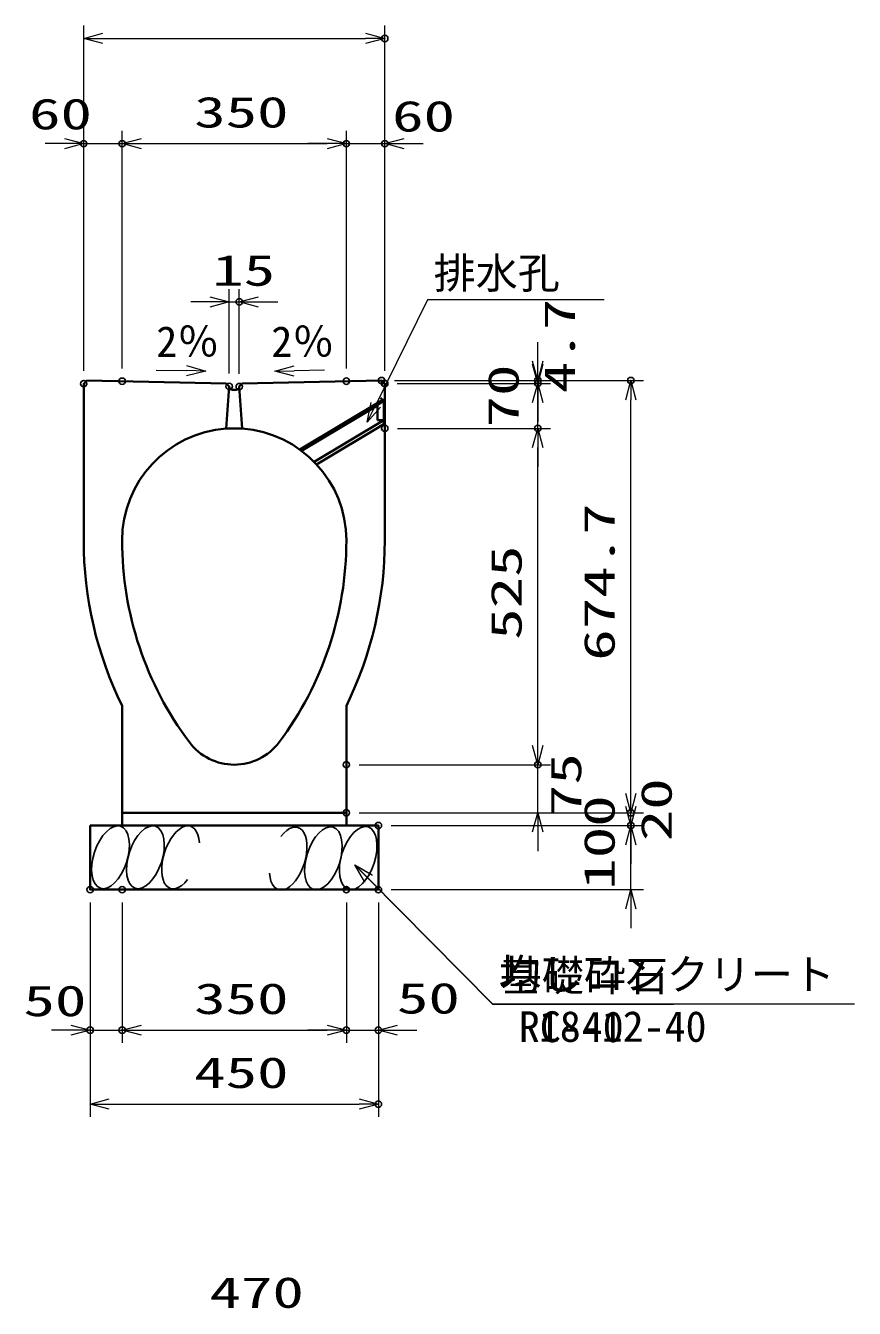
# Model space of a CAD drawing. Units: millimetres on the paper. Extents: x 15 to 1219, y 6 to 859.
# Drawn here: x 767.5 to 832.1, y 525.9 to 626 of the extents above; entities that cross this region are included whole.
import ezdxf
from ezdxf.enums import TextEntityAlignment as Align

# ---------------------------------------------------------------- set-up
doc = ezdxf.new("R2010")
doc.units = ezdxf.units.MM
doc.header["$PDMODE"] = 32
doc.header["$PDSIZE"] = 0.5
doc.linetypes.add('DASHED', pattern=[7.5, 6, -1.5])
for name, color, linetype, lineweight in [('D-STR-DIM（寸法）', 7, 'Continuous', 13), ('D-STR-HTXT(均しCON-旗)', 7, 'Continuous', 13), ('D-STR-HTXT(基礎砕石-旗)', 7, 'Continuous', 13), ('D-STR-HTXT（WS-旗）', 7, 'Continuous', 13), ('D-STR-STRF(グリ)', 7, 'Continuous', 25), ('D-STR（構造物WS）', 1, 'Continuous', 35), ('D-STR（構造物）', 1, 'Continuous', 35)]:
    doc.layers.add(name, color=color, linetype=linetype, lineweight=lineweight)
doc.layers.add('Defpoints_10', color=151, linetype='Continuous')
doc.styles.add('ＭＳ ゴシック', font='')
doc.styles.get('ＭＳ ゴシック').set_extended_font_data('MS Gothic')

# ---------------------------------------------------------------- blocks, each defined once
blk = doc.blocks.new('_Open30')
at = {"color": 7, "linetype": 'Continuous', "lineweight": 13}
for p, q in [((-1, 0.2679), (0, 0)), ((0, 0), (-1, -0.2679)), ((0, 0), (-1, 0))]:
    blk.add_line(p, q, dxfattribs=at)

msp = doc.modelspace()

# ---------------------------------------------------------------- linework, layer by layer
at = {"layer": 'D-STR-DIM（寸法）'}
for p, q in [((771.989, 617.819), (771.989, 626.028)), ((795.489, 617.819), (795.489, 626.028)), ((773.489, 625.028), (793.989, 625.028)), ((771.989, 599.087), (771.989, 617.819)), ((774.989, 599.277), (774.989, 617.819)), ((774.989, 599.277), (774.989, 617.819)), ((792.489, 599.282), (792.489, 617.819)), ((792.489, 599.282), (792.489, 617.819)), ((795.489, 599.087), (795.489, 617.819)), ((770.489, 616.819), (768.989, 616.819)), ((771.989, 616.819), (774.989, 616.819)), ((776.489, 616.819), (777.989, 616.819)), ((776.489, 616.819), (790.989, 616.819)), ((790.989, 616.819), (789.489, 616.819)), ((792.489, 616.819), (795.489, 616.819)), ((796.989, 616.819), (798.489, 616.819)), ((783.341, 598.876), (783.341, 605.47)), ((784.132, 598.86), (784.132, 605.47)), ((781.841, 604.47), (780.341, 604.47)), ((783.341, 604.47), (784.132, 604.47)), ((785.632, 604.47), (787.132, 604.47)), ((807.432, 599.832), (807.432, 601.332)), ((807.432, 599.614), (807.432, 601.114)), ((777.649, 599.153), (780.01, 599.106)), ((790.779, 599.135), (788.417, 599.088)), ((796.239, 598.332), (815.692, 598.332)), ((796.239, 598.332), (808.432, 598.332)), ((796.461, 598.114), (808.432, 598.114)), ((796.461, 598.114), (808.432, 598.114)), ((807.432, 598.114), (807.432, 598.332)), ((807.432, 594.602), (807.432, 598.114)), ((814.692, 566.102), (814.692, 596.832)), ((807.432, 596.614), (807.432, 595.114)), ((796.489, 594.602), (808.432, 594.602)), ((796.489, 594.602), (808.432, 594.602)), ((807.432, 569.852), (807.432, 593.102)), ((807.432, 593.102), (807.432, 591.602)), ((807.432, 569.852), (807.432, 571.352)), ((793.489, 568.352), (808.432, 568.352)), ((793.489, 568.352), (808.432, 568.352)), ((807.432, 564.602), (807.432, 568.352)), ((814.692, 566.102), (814.692, 567.602)), ((814.692, 565.102), (814.692, 566.602)), ((793.489, 564.602), (815.692, 564.602)), ((793.489, 564.602), (808.432, 564.602)), ((793.489, 564.602), (815.692, 564.602)), ((814.692, 563.602), (814.692, 564.602)), ((795.989, 563.602), (815.692, 563.602)), ((795.989, 563.602), (815.692, 563.602)), ((814.692, 558.602), (814.692, 563.602)), ((807.432, 563.102), (807.432, 561.602)), ((814.692, 562.102), (814.692, 560.602)), ((795.989, 558.602), (815.692, 558.602)), ((772.489, 557.602), (772.489, 546.635)), ((774.989, 557.602), (774.989, 546.635)), ((774.989, 557.602), (774.989, 546.635)), ((792.489, 557.602), (792.489, 546.635)), ((792.489, 557.602), (792.489, 546.635)), ((794.989, 557.602), (794.989, 546.635)), ((814.692, 557.102), (814.692, 555.602)), ((770.989, 547.635), (769.489, 547.635)), ((772.489, 547.635), (774.989, 547.635)), ((776.489, 547.635), (777.989, 547.635)), ((776.489, 547.635), (790.989, 547.635)), ((790.989, 547.635), (789.489, 547.635)), ((792.489, 547.635), (794.989, 547.635)), ((796.489, 547.635), (797.989, 547.635)), ((772.489, 546.635), (772.489, 540.861)), ((794.989, 546.635), (794.989, 540.861)), ((773.989, 541.861), (793.489, 541.861))]:
    msp.add_line(p, q, dxfattribs=at)
at = {"layer": 'D-STR-HTXT(均しCON-旗)'}
msp.add_lwpolyline([(832.137, 549.654), (803.93, 549.654), (794.207, 559.471)], dxfattribs=at)
at = {"layer": 'D-STR-HTXT(基礎砕石-旗)'}
msp.add_lwpolyline([(818.033, 549.629), (803.93, 549.629), (794.207, 559.445)], dxfattribs=at)
at = {"layer": 'D-STR-HTXT（WS-旗）'}
msp.add_lwpolyline([(812.616, 604.642), (798.828, 604.642), (794.787, 596.431)], dxfattribs=at)
at = {"layer": 'D-STR-STRF(グリ)'}
for centre, major_axis in [((774.084, 561.125), (0.79, 2.421)), ((776.805, 561.125), (0.79, 2.421)), ((790.694, 561.044), (-0.771, -2.427)), ((793.415, 561.066), (-0.771, -2.427))]:
    msp.add_ellipse(centre, major_axis=major_axis, ratio=0.5139, dxfattribs=at)
for centre, major_axis in [((779.546, 561.125), (0.79, 2.421)), ((787.953, 561.023), (-0.771, -2.427))]:
    msp.add_ellipse(centre, major_axis=major_axis, ratio=0.5139, start_param=5.3575563, end_param=10.3750652, dxfattribs=at)
at = {"layer": 'D-STR（構造物WS）'}
for p, q in [((788.867, 592.942), (795.331, 596.82)), ((795.414, 596.737), (794.914, 596.437)), ((795.167, 596.984), (795.414, 596.737)), ((795.414, 596.737), (795.414, 594.937)), ((788.998, 592.845), (794.914, 596.395)), ((794.914, 596.437), (794.914, 595.237)), ((789.985, 591.98), (795.414, 595.237)), ((795.414, 594.937), (790.167, 591.789)), ((794.914, 595.237), (795.414, 595.237)), ((795.414, 594.937), (795.111, 594.762)), ((795.111, 594.754), (795.414, 594.929))]:
    msp.add_line(p, q, dxfattribs=at)
at = {"layer": 'D-STR（構造物）'}
for p, q in [((772.239, 598.332), (771.989, 598.087)), ((771.989, 598.087), (771.989, 585.852)), ((783.114, 598.114), (772.239, 598.332)), ((783.346, 597.86), (783.114, 598.114)), ((783.346, 597.86), (783.114, 594.58)), ((784.132, 597.86), (784.364, 598.114)), ((784.132, 597.86), (784.364, 594.58)), ((784.364, 598.114), (795.239, 598.332)), ((795.239, 598.332), (795.489, 598.087)), ((795.489, 598.087), (795.489, 585.852)), ((783.592, 597.61), (783.737, 597.61)), ((783.882, 597.61), (783.737, 597.61)), ((774.989, 563.602), (774.989, 572.948)), ((792.489, 563.602), (792.489, 572.948)), ((774.989, 564.602), (792.489, 564.602)), ((772.489, 563.602), (794.989, 563.602)), ((772.489, 558.602), (772.489, 563.602)), ((794.989, 558.602), (794.989, 563.602)), ((772.489, 558.602), (794.989, 558.602))]:
    msp.add_line(p, q, dxfattribs=at)
for centre, radius, start, end in [((783.592, 597.86), 0.25, 180, 270), ((783.882, 597.86), 0.25, 270, 0), ((783.739, 585.852), 8.75, 94.09604, 180), ((783.739, 585.851), 8.751, 0.0017, 85.89996), ((801.239, 585.852), 29.25, 180, 206.17693), ((801.239, 585.852), 26.25, 180, 216.86989), ((766.239, 585.852), 26.25, 323.13008, 0), ((766.239, 585.852), 29.25, 333.82303, 0), ((783.739, 572.727), 4.375, 216.86987, 323.13008)]:
    msp.add_arc(centre, radius, start, end, dxfattribs=at)
at = {"layer": 'D-STR（構造物）', "linetype": 'DASHED'}
msp.add_arc((783.739, 585.842), 8.76, 85.9087, 94.0913, dxfattribs=at)
at = {"layer": 'Defpoints_10'}
for p in [(795.489, 625.028), (771.989, 616.819), (774.989, 616.819), (792.489, 616.819), (795.489, 616.819), (795.489, 616.819), (784.132, 604.47), (771.989, 598.087), (774.989, 598.277), (774.989, 598.277), (783.341, 597.876), (784.132, 597.86), (792.489, 598.282), (792.489, 598.282), (795.239, 598.332), (795.239, 598.332), (795.461, 598.114), (795.461, 598.114), (795.489, 598.087), (807.432, 598.332), (807.432, 598.114), (814.692, 598.332), (795.489, 594.602), (795.489, 594.602), (807.432, 594.602), (792.489, 568.352), (792.489, 568.352), (807.432, 568.352), (792.489, 564.602), (792.489, 564.602), (792.489, 564.602), (814.692, 564.602), (794.989, 563.602), (794.989, 563.602), (814.692, 563.602), (772.489, 558.602), (774.989, 558.602), (774.989, 558.602), (792.489, 558.602), (792.489, 558.602), (794.989, 558.602), (794.989, 558.602), (772.489, 547.635), (774.989, 547.635), (792.489, 547.635), (794.989, 547.635), (794.989, 547.635), (794.989, 541.861)]:
    msp.add_point(p, dxfattribs=at)

# ---------------------------------------------------------------- block references
at = {"layer": 'D-STR-DIM（寸法）', "xscale": 1.5, "yscale": 1.5}
for p, rotation in [((771.989, 625.028), 180), ((774.989, 616.819), 180), ((774.989, 616.819), 180), ((795.489, 616.819), 180), ((784.132, 604.47), 180), ((807.432, 598.332), 270), ((781.51, 599.076), 358.85424), ((786.917, 599.058), 181.14576), ((807.432, 598.114), 270), ((807.432, 598.114), 90), ((814.692, 598.332), 90), ((807.432, 594.602), 90), ((807.432, 594.602), 90), ((807.432, 568.352), 270), ((807.432, 568.352), 270), ((814.692, 564.602), 270), ((814.692, 564.602), 270), ((807.432, 564.602), 90), ((814.692, 563.602), 270), ((814.692, 563.602), 90), ((814.692, 558.602), 90), ((774.989, 547.635), 180), ((774.989, 547.635), 180), ((794.989, 547.635), 180), ((772.489, 541.861), 180)]:
    msp.add_blockref('_Open30', p, dxfattribs=dict(at, rotation=rotation))
for p in [(795.489, 625.028), (771.989, 616.819), (792.489, 616.819), (792.489, 616.819), (783.341, 604.47), (772.489, 547.635), (792.489, 547.635), (792.489, 547.635), (794.989, 541.861)]:
    msp.add_blockref('_Open30', p, dxfattribs=at)
at = {"layer": 'D-STR-HTXT(均しCON-旗)', "xscale": 1.5, "yscale": 1.5, "rotation": 134.72505}
msp.add_blockref('_Open30', (793.151, 560.537), dxfattribs=at)
at = {"layer": 'D-STR-HTXT(基礎砕石-旗)', "xscale": 1.5, "yscale": 1.5, "rotation": 134.72505}
msp.add_blockref('_Open30', (793.151, 560.511), dxfattribs=at)
at = {"layer": 'D-STR-HTXT（WS-旗）', "xscale": 1.5, "yscale": 1.5, "rotation": 243.798}
msp.add_blockref('_Open30', (794.125, 595.085), dxfattribs=at)

# ---------------------------------------------------------------- texts
at = {"layer": 'D-STR-DIM（寸法）', "style": 'ＭＳ ゴシック', "width": 1.5}
for s, p in [('60', (767.725, 617.213)), ('350', (780.614, 617.356)), ('60', (796.059, 617.042)), ('15', (782.023, 605.007)), ('50', (767.292, 548.002)), ('350', (780.614, 548.172)), ('50', (796.441, 548.209)), ('450', (780.614, 542.399)), ('470', (781.813, 525.242))]:
    msp.add_text(s, height=2.405, dxfattribs=at).set_placement(p, align=Align.BOTTOM_LEFT)
for s, p in [('4.7', (811.045, 597.354)), ('70', (806.666, 594.677)), ('674.7', (814.155, 576.467)), ('525', (806.894, 578.097)), ('75', (811.54, 564.344)), ('20', (818.606, 562.383)), ('100', (814.155, 558.602))]:
    msp.add_text(s, height=2.405, rotation=90, dxfattribs=at).set_placement(p, align=Align.BOTTOM_LEFT)
at = {"layer": 'D-STR-DIM（寸法）', "style": 'ＭＳ ゴシック'}
for rotation, p in [(0.01, (777.656, 599.451)), (359.99, (786.634, 599.447))]:
    msp.add_text('2％', height=2.405, rotation=rotation, dxfattribs=at).set_placement(p, align=Align.BOTTOM_LEFT)
at = {"layer": 'D-STR-HTXT(均しCON-旗)', "style": 'ＭＳ ゴシック'}
for s, p in [('均しコンクリート', (804.376, 550.065)), ('18-12-40', (807.511, 546.003))]:
    msp.add_text(s, height=2.405, dxfattribs=at).set_placement(p, align=Align.BOTTOM_LEFT)
at = {"layer": 'D-STR-HTXT(基礎砕石-旗)', "style": 'ＭＳ ゴシック'}
for s, p in [('基礎砕石', (804.465, 549.963)), ('RC-40', (805.953, 545.978))]:
    msp.add_text(s, height=2.405, dxfattribs=at).set_placement(p, align=Align.BOTTOM_LEFT)
at = {"layer": 'D-STR-HTXT（WS-旗）', "style": 'ＭＳ ゴシック'}
msp.add_text('排水孔', height=2.405, dxfattribs=at).set_placement((799.308, 604.794), align=Align.BOTTOM_LEFT)

doc.saveas('drawing.dxf')
